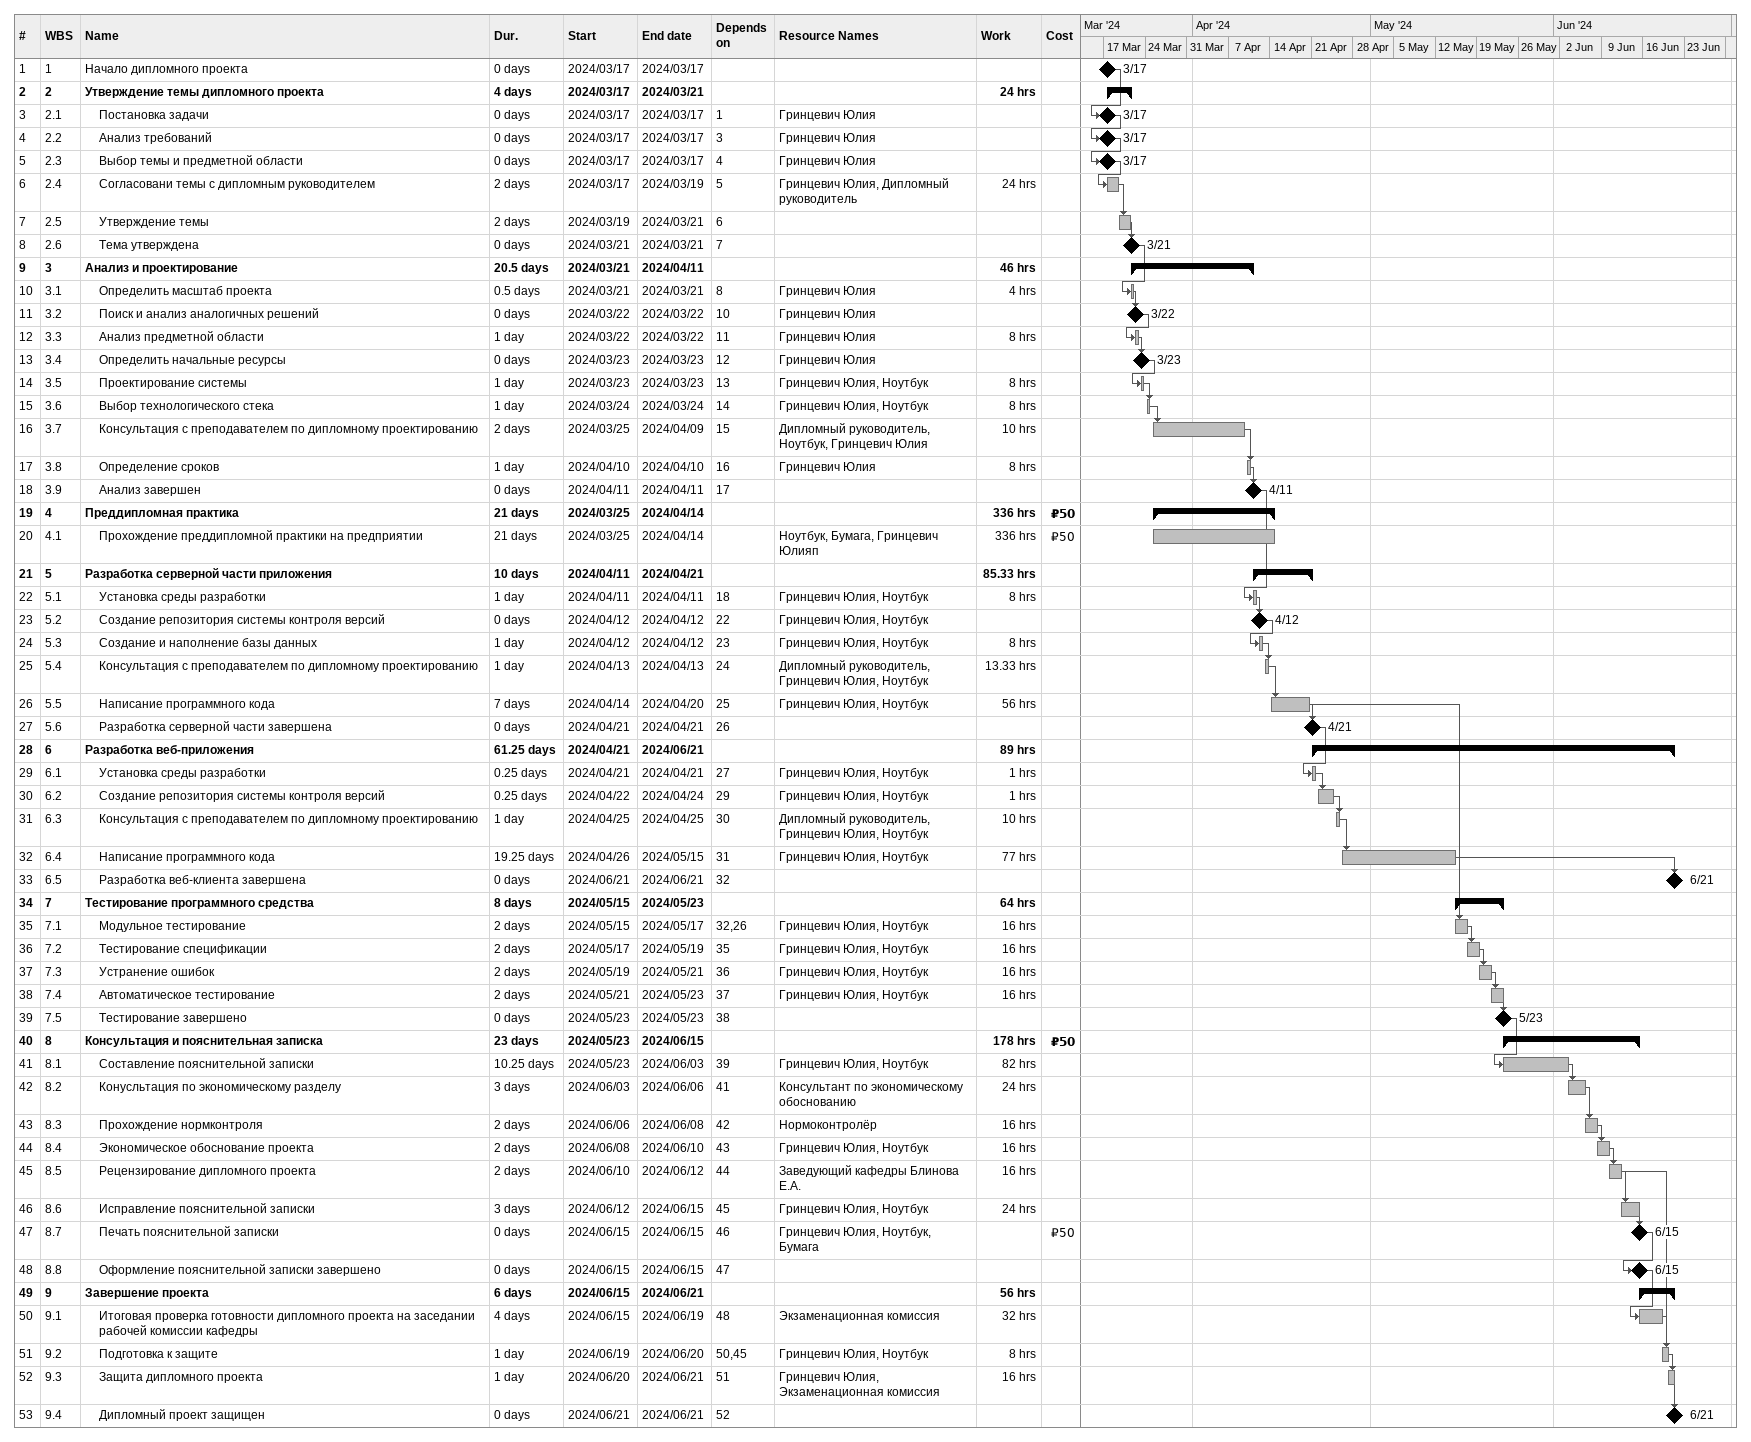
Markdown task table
| ID | WBS | Task | Duration | Start | Finish | Predecessors | Resources | Work (h) | Cost (₽) |
|---|---|---|---|---|---|---|---|---|---|
| 1 | 1 | Начало дипломного проекта | 0d | 2024-03-17 | 2024-03-17 |  |  |  |  |
| 2 | 2 | **Утверждение темы дипломного проекта** | 4d | 2024-03-17 | 2024-03-21 |  |  | 24 |  |
| 3 | 2.1 | Постановка задачи | 0d | 2024-03-17 | 2024-03-17 | 1 | Гринцевич Юлия |  |  |
| 4 | 2.2 | Анализ требований | 0d | 2024-03-17 | 2024-03-17 | 3 | Гринцевич Юлия |  |  |
| 5 | 2.3 | Выбор темы и предметной области | 0d | 2024-03-17 | 2024-03-17 | 4 | Гринцевич Юлия |  |  |
| 6 | 2.4 | Согласовани темы с дипломным руководителем | 2d | 2024-03-17 | 2024-03-19 | 5 | Гринцевич Юлия, Дипломный руководитель | 24 |  |
| 7 | 2.5 | Утверждение темы | 2d | 2024-03-19 | 2024-03-21 | 6 |  |  |  |
| 8 | 2.6 | Тема утверждена | 0d | 2024-03-21 | 2024-03-21 | 7 |  |  |  |
| 9 | 3 | **Анализ и проектирование** | 20.5d | 2024-03-21 | 2024-04-11 |  |  | 46 |  |
| 10 | 3.1 | Определить масштаб проекта | 0.5d | 2024-03-21 | 2024-03-21 | 8 | Гринцевич Юлия | 4 |  |
| 11 | 3.2 | Поиск и анализ аналогичных решений | 0d | 2024-03-22 | 2024-03-22 | 10 | Гринцевич Юлия |  |  |
| 12 | 3.3 | Анализ предметной области | 1d | 2024-03-22 | 2024-03-22 | 11 | Гринцевич Юлия | 8 |  |
| 13 | 3.4 | Определить начальные ресурсы | 0d | 2024-03-23 | 2024-03-23 | 12 | Гринцевич Юлия |  |  |
| 14 | 3.5 | Проектирование системы | 1d | 2024-03-23 | 2024-03-23 | 13 | Гринцевич Юлия, Ноутбук | 8 |  |
| 15 | 3.6 | Выбор технологического стека | 1d | 2024-03-24 | 2024-03-24 | 14 | Гринцевич Юлия, Ноутбук | 8 |  |
| 16 | 3.7 | Консультация с преподавателем по дипломному проектированию | 2d | 2024-03-25 | 2024-04-09 | 15 | Дипломный руководитель, Ноутбук, Гринцевич Юлия | 10 |  |
| 17 | 3.8 | Определение сроков | 1d | 2024-04-10 | 2024-04-10 | 16 | Гринцевич Юлия | 8 |  |
| 18 | 3.9 | Анализ завершен | 0d | 2024-04-11 | 2024-04-11 | 17 |  |  |  |
| 19 | 4 | **Преддипломная практика** | 21d | 2024-03-25 | 2024-04-14 |  |  | 336 | 50 |
| 20 | 4.1 | Прохождение преддипломной практики на предприятии | 21d | 2024-03-25 | 2024-04-14 |  | Ноутбук, Бумага, Гринцевич Юлияп | 336 | 50 |
| 21 | 5 | **Разработка серверной части приложения** | 10d | 2024-04-11 | 2024-04-21 |  |  | 85.33 |  |
| 22 | 5.1 | Установка среды разработки | 1d | 2024-04-11 | 2024-04-11 | 18 | Гринцевич Юлия, Ноутбук | 8 |  |
| 23 | 5.2 | Создание репозитория системы контроля версий | 0d | 2024-04-12 | 2024-04-12 | 22 | Гринцевич Юлия, Ноутбук |  |  |
| 24 | 5.3 | Создание и наполнение базы данных | 1d | 2024-04-12 | 2024-04-12 | 23 | Гринцевич Юлия, Ноутбук | 8 |  |
| 25 | 5.4 | Консультация с преподавателем по дипломному проектированию | 1d | 2024-04-13 | 2024-04-13 | 24 | Дипломный руководитель, Гринцевич Юлия, Ноутбук | 13.33 |  |
| 26 | 5.5 | Написание программного кода | 7d | 2024-04-14 | 2024-04-20 | 25 | Гринцевич Юлия, Ноутбук | 56 |  |
| 27 | 5.6 | Разработка серверной части завершена | 0d | 2024-04-21 | 2024-04-21 | 26 |  |  |  |
| 28 | 6 | **Разработка веб-приложения** | 61.25d | 2024-04-21 | 2024-06-21 |  |  | 89 |  |
| 29 | 6.1 | Установка среды разработки | 0.25d | 2024-04-21 | 2024-04-21 | 27 | Гринцевич Юлия, Ноутбук | 1 |  |
| 30 | 6.2 | Создание репозитория системы контроля версий | 0.25d | 2024-04-22 | 2024-04-24 | 29 | Гринцевич Юлия, Ноутбук | 1 |  |
| 31 | 6.3 | Консультация с преподавателем по дипломному проектированию | 1d | 2024-04-25 | 2024-04-25 | 30 | Дипломный руководитель, Гринцевич Юлия, Ноутбук | 10 |  |
| 32 | 6.4 | Написание программного кода | 19.25d | 2024-04-26 | 2024-05-15 | 31 | Гринцевич Юлия, Ноутбук | 77 |  |
| 33 | 6.5 | Разработка веб-клиента завершена | 0d | 2024-06-21 | 2024-06-21 | 32 |  |  |  |
| 34 | 7 | **Тестирование программного средства** | 8d | 2024-05-15 | 2024-05-23 |  |  | 64 |  |
| 35 | 7.1 | Модульное тестирование | 2d | 2024-05-15 | 2024-05-17 | 32, 26 | Гринцевич Юлия, Ноутбук | 16 |  |
| 36 | 7.2 | Тестирование спецификации | 2d | 2024-05-17 | 2024-05-19 | 35 | Гринцевич Юлия, Ноутбук | 16 |  |
| 37 | 7.3 | Устранение ошибок | 2d | 2024-05-19 | 2024-05-21 | 36 | Гринцевич Юлия, Ноутбук | 16 |  |
| 38 | 7.4 | Автоматическое тестирование | 2d | 2024-05-21 | 2024-05-23 | 37 | Гринцевич Юлия, Ноутбук | 16 |  |
| 39 | 7.5 | Тестирование завершено | 0d | 2024-05-23 | 2024-05-23 | 38 |  |  |  |
| 40 | 8 | **Консультация и пояснительная записка** | 23d | 2024-05-23 | 2024-06-15 |  |  | 178 | 50 |
| 41 | 8.1 | Составление пояснительной записки | 10.25d | 2024-05-23 | 2024-06-03 | 39 | Гринцевич Юлия, Ноутбук | 82 |  |
| 42 | 8.2 | Конусльтация по экономическому разделу | 3d | 2024-06-03 | 2024-06-06 | 41 | Консультант по экономическому обоснованию | 24 |  |
| 43 | 8.3 | Прохождение нормконтроля | 2d | 2024-06-06 | 2024-06-08 | 42 | Нормоконтролёр | 16 |  |
| 44 | 8.4 | Экономическое обоснование проекта | 2d | 2024-06-08 | 2024-06-10 | 43 | Гринцевич Юлия, Ноутбук | 16 |  |
| 45 | 8.5 | Рецензирование дипломного проекта | 2d | 2024-06-10 | 2024-06-12 | 44 | Заведующий кафедры Блинова Е.А. | 16 |  |
| 46 | 8.6 | Исправление пояснительной записки | 3d | 2024-06-12 | 2024-06-15 | 45 | Гринцевич Юлия, Ноутбук | 24 |  |
| 47 | 8.7 | Печать пояснительной записки | 0d | 2024-06-15 | 2024-06-15 | 46 | Гринцевич Юлия, Ноутбук, Бумага |  | 50 |
| 48 | 8.8 | Оформление пояснительной записки завершено | 0d | 2024-06-15 | 2024-06-15 | 47 |  |  |  |
| 49 | 9 | **Завершение проекта** | 6d | 2024-06-15 | 2024-06-21 |  |  | 56 |  |
| 50 | 9.1 | Итоговая проверка готовности дипломного проекта на заседании рабочей комиссии кафедры | 4d | 2024-06-15 | 2024-06-19 | 48 | Экзаменационная комиссия | 32 |  |
| 51 | 9.2 | Подготовка к защите | 1d | 2024-06-19 | 2024-06-20 | 50, 45 | Гринцевич Юлия, Ноутбук | 8 |  |
| 52 | 9.3 | Защита дипломного проекта | 1d | 2024-06-20 | 2024-06-21 | 51 | Гринцевич Юлия, Экзаменационная комиссия | 16 |  |
| 53 | 9.4 | Дипломный проект защищен | 0d | 2024-06-21 | 2024-06-21 | 52 |  |  |  |
